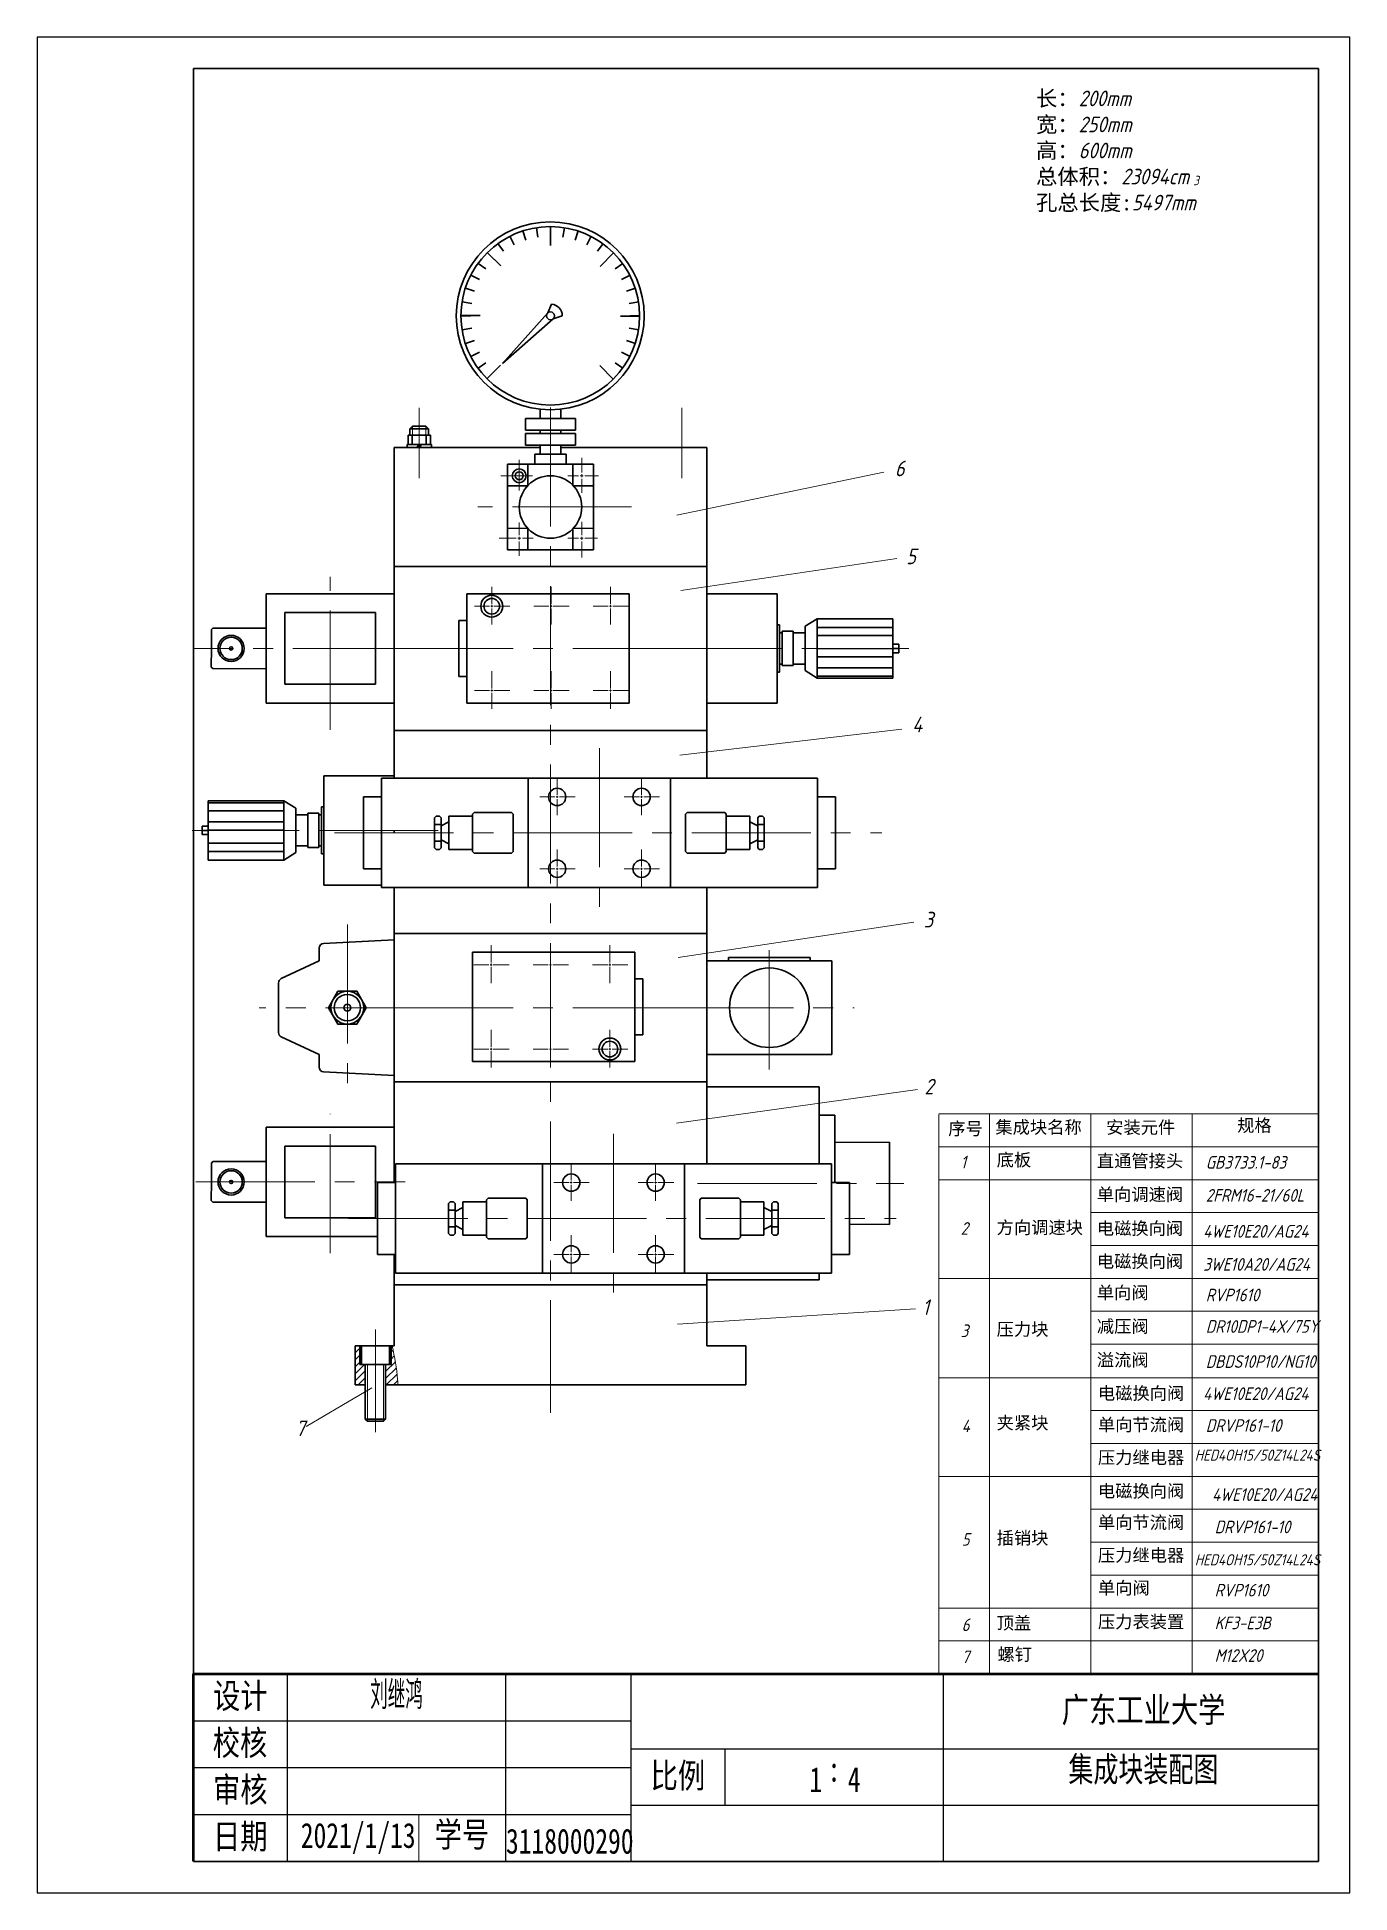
# Model space of a CAD drawing. Header units: millimetres. Extents: x 56 to 266, y 28 to 325.
import ezdxf

# ---------------------------------------------------------------- set-up
doc = ezdxf.new("R2010")
doc.units = ezdxf.units.MM
doc.linetypes.add('CENTER2', pattern=[28.575, 19.05, -3.175, 3.175, -3.175])
for name, color, linetype, lineweight in [('11', 7, 'Continuous', 30), ('center', 7, 'CENTER2', 15), ('粗实线层', 7, 'Continuous', 35), ('细实线', 7, 'Continuous', 20)]:
    doc.layers.add(name, color=color, linetype=linetype, lineweight=lineweight)
doc.layers.add('细直线', color=7, linetype='Continuous')
doc.styles.get("Standard").update_dxf_attribs({"font": 'gbeitc.shx'})
doc.styles.add('中文', font='', dxfattribs={"height": 4})
doc.styles.add('文字', font='', dxfattribs={"width": 0.7, "height": 4})
doc.styles.get('中文').set_extended_font_data('HYSWLongFangSong')
doc.styles.get('文字').set_extended_font_data('HYSWLongFangSong')

# ---------------------------------------------------------------- blocks, each defined once
blk = doc.blocks.new('*U6')
at = {"layer": 'center', "color": 0, "linetype": 'CENTER2', "transparency": 16777216}
for p, q in [((-2.94, 0), (-0.12, 0)), ((0, 0.12), (0, 2.54)), ((0.12, 0), (2.1, 0)), ((0, -2.34), (0, -0.12))]:
    blk.add_line(p, q, dxfattribs=at)
at = {"layer": 'center', "color": 0, "linetype": 'Continuous', "transparency": 16777216}
for p, q in [((-0.06, 0), (0.06, 0)), ((0, -0.06), (0, 0.06))]:
    blk.add_line(p, q, dxfattribs=at)
blk = doc.blocks.new('*U7')
at = {"layer": 'center', "color": 0, "linetype": 'CENTER2', "transparency": 16777216}
for p, q in [((-3.23, 0), (-0.5, 0)), ((0, 0.5), (0, 2.52)), ((0.5, 0), (2.24, 0)), ((0, -2.82), (0, -0.5))]:
    blk.add_line(p, q, dxfattribs=at)
at = {"layer": 'center', "color": 0, "linetype": 'Continuous', "transparency": 16777216}
for p, q in [((-0.25, 0), (0.25, 0)), ((0, -0.25), (0, 0.25))]:
    blk.add_line(p, q, dxfattribs=at)
blk = doc.blocks.new('*U8')
at = {"layer": 'center', "color": 0, "linetype": 'CENTER2', "transparency": 16777216}
for p, q in [((-2.25, 0), (-0.5, 0)), ((0, 0.5), (0, 2.64)), ((0.5, 0), (2.53, 0)), ((0, -3.07), (0, -0.5))]:
    blk.add_line(p, q, dxfattribs=at)
at = {"layer": 'center', "color": 0, "linetype": 'Continuous', "transparency": 16777216}
for p, q in [((-0.25, 0), (0.25, 0)), ((0, -0.25), (0, 0.25))]:
    blk.add_line(p, q, dxfattribs=at)
blk = doc.blocks.new('*U9')
at = {"layer": 'center', "color": 0, "linetype": 'CENTER2', "transparency": 16777216}
for p, q in [((-2.2, 0), (-0.5, 0)), ((0, 0.5), (0, 2.85)), ((0.5, 0), (2.7, 0)), ((0, -2.74), (0, -0.5))]:
    blk.add_line(p, q, dxfattribs=at)
at = {"layer": 'center', "color": 0, "linetype": 'Continuous', "transparency": 16777216}
for p, q in [((-0.25, 0), (0.25, 0)), ((0, -0.25), (0, 0.25))]:
    blk.add_line(p, q, dxfattribs=at)
blk = doc.blocks.new('*U10')
at = {"layer": 'center', "color": 0, "linetype": 'CENTER2', "transparency": 16777216}
for p, q in [((0, 0.35), (0, 3.1)), ((-2.77, 0), (-0.35, 0)), ((0.35, 0), (2.89, 0)), ((0, -2.94), (0, -0.35))]:
    blk.add_line(p, q, dxfattribs=at)
at = {"layer": 'center', "color": 0, "linetype": 'Continuous', "transparency": 16777216}
for p, q in [((-0.17, 0), (0.17, 0)), ((0, -0.17), (0, 0.17))]:
    blk.add_line(p, q, dxfattribs=at)
blk = doc.blocks.new('*U11')
at = {"layer": 'center', "color": 0, "linetype": 'CENTER2', "transparency": 16777216}
for p, q in [((0, 0.35), (0, 3.1)), ((-2.77, 0), (-0.35, 0)), ((0.35, 0), (2.89, 0)), ((0, -2.94), (0, -0.35))]:
    blk.add_line(p, q, dxfattribs=at)
at = {"layer": 'center', "color": 0, "linetype": 'Continuous', "transparency": 16777216}
for p, q in [((-0.17, 0), (0.17, 0)), ((0, -0.17), (0, 0.17))]:
    blk.add_line(p, q, dxfattribs=at)
blk = doc.blocks.new('*U12')
at = {"layer": 'center', "color": 0, "linetype": 'CENTER2', "transparency": 16777216}
for p, q in [((0, 0.35), (0, 3.1)), ((-2.77, 0), (-0.35, 0)), ((0.35, 0), (2.89, 0)), ((0, -2.94), (0, -0.35))]:
    blk.add_line(p, q, dxfattribs=at)
at = {"layer": 'center', "color": 0, "linetype": 'Continuous', "transparency": 16777216}
for p, q in [((-0.17, 0), (0.17, 0)), ((0, -0.17), (0, 0.17))]:
    blk.add_line(p, q, dxfattribs=at)
blk = doc.blocks.new('*U13')
at = {"layer": 'center', "color": 0, "linetype": 'CENTER2', "transparency": 16777216}
for p, q in [((0, 0.35), (0, 3.1)), ((-2.77, 0), (-0.35, 0)), ((0.35, 0), (2.89, 0)), ((0, -2.94), (0, -0.35))]:
    blk.add_line(p, q, dxfattribs=at)
at = {"layer": 'center', "color": 0, "linetype": 'Continuous', "transparency": 16777216}
for p, q in [((-0.17, 0), (0.17, 0)), ((0, -0.17), (0, 0.17))]:
    blk.add_line(p, q, dxfattribs=at)
blk = doc.blocks.new('*U14')
at = {"layer": 'center', "color": 0, "linetype": 'CENTER2', "transparency": 16777216}
for p, q in [((0, 0.35), (0, 3.1)), ((-2.77, 0), (-0.35, 0)), ((0.35, 0), (2.89, 0)), ((0, -2.94), (0, -0.35))]:
    blk.add_line(p, q, dxfattribs=at)
at = {"layer": 'center', "color": 0, "linetype": 'Continuous', "transparency": 16777216}
for p, q in [((-0.17, 0), (0.17, 0)), ((0, -0.17), (0, 0.17))]:
    blk.add_line(p, q, dxfattribs=at)
blk = doc.blocks.new('*U15')
at = {"layer": 'center', "color": 0, "linetype": 'CENTER2', "transparency": 16777216}
for p, q in [((0, 0.35), (0, 3.1)), ((-2.77, 0), (-0.35, 0)), ((0.35, 0), (2.89, 0)), ((0, -2.94), (0, -0.35))]:
    blk.add_line(p, q, dxfattribs=at)
at = {"layer": 'center', "color": 0, "linetype": 'Continuous', "transparency": 16777216}
for p, q in [((-0.17, 0), (0.17, 0)), ((0, -0.17), (0, 0.17))]:
    blk.add_line(p, q, dxfattribs=at)
blk = doc.blocks.new('*U16')
at = {"layer": 'center', "color": 0, "linetype": 'CENTER2', "transparency": 16777216}
for p, q in [((0, 0.35), (0, 3.1)), ((-2.77, 0), (-0.35, 0)), ((0.35, 0), (2.89, 0)), ((0, -2.94), (0, -0.35))]:
    blk.add_line(p, q, dxfattribs=at)
at = {"layer": 'center', "color": 0, "linetype": 'Continuous', "transparency": 16777216}
for p, q in [((-0.17, 0), (0.17, 0)), ((0, -0.17), (0, 0.17))]:
    blk.add_line(p, q, dxfattribs=at)
blk = doc.blocks.new('*U17')
at = {"layer": 'center', "color": 0, "linetype": 'CENTER2', "transparency": 16777216}
for p, q in [((0, 0.35), (0, 3.1)), ((-2.77, 0), (-0.35, 0)), ((0.35, 0), (2.89, 0)), ((0, -2.94), (0, -0.35))]:
    blk.add_line(p, q, dxfattribs=at)
at = {"layer": 'center', "color": 0, "linetype": 'Continuous', "transparency": 16777216}
for p, q in [((-0.17, 0), (0.17, 0)), ((0, -0.17), (0, 0.17))]:
    blk.add_line(p, q, dxfattribs=at)
blk = doc.blocks.new('*U18')
at = {"layer": 'center', "color": 0, "linetype": 'CENTER2', "transparency": 16777216}
for p, q in [((0, 0.35), (0, 3.1)), ((-2.77, 0), (-0.35, 0)), ((0.35, 0), (2.89, 0)), ((0, -2.94), (0, -0.35))]:
    blk.add_line(p, q, dxfattribs=at)
at = {"layer": 'center', "color": 0, "linetype": 'Continuous', "transparency": 16777216}
for p, q in [((-0.17, 0), (0.17, 0)), ((0, -0.17), (0, 0.17))]:
    blk.add_line(p, q, dxfattribs=at)
blk = doc.blocks.new('*U19')
at = {"layer": 'center', "color": 0, "linetype": 'CENTER2', "transparency": 16777216}
for p, q in [((0, 0.35), (0, 3.1)), ((-2.77, 0), (-0.35, 0)), ((0.35, 0), (2.89, 0)), ((0, -2.94), (0, -0.35))]:
    blk.add_line(p, q, dxfattribs=at)
at = {"layer": 'center', "color": 0, "linetype": 'Continuous', "transparency": 16777216}
for p, q in [((-0.17, 0), (0.17, 0)), ((0, -0.17), (0, 0.17))]:
    blk.add_line(p, q, dxfattribs=at)
blk = doc.blocks.new('*U20')
at = {"layer": 'center', "color": 0, "linetype": 'CENTER2', "transparency": 16777216}
for p, q in [((0, 0.35), (0, 3.1)), ((-2.77, 0), (-0.35, 0)), ((0.35, 0), (2.89, 0)), ((0, -2.94), (0, -0.35))]:
    blk.add_line(p, q, dxfattribs=at)
at = {"layer": 'center', "color": 0, "linetype": 'Continuous', "transparency": 16777216}
for p, q in [((-0.17, 0), (0.17, 0)), ((0, -0.17), (0, 0.17))]:
    blk.add_line(p, q, dxfattribs=at)
blk = doc.blocks.new('*U21')
at = {"layer": 'center', "color": 0, "linetype": 'CENTER2', "transparency": 16777216}
for p, q in [((0, 0.35), (0, 3.1)), ((-2.77, 0), (-0.35, 0)), ((0.35, 0), (2.89, 0)), ((0, -2.94), (0, -0.35))]:
    blk.add_line(p, q, dxfattribs=at)
at = {"layer": 'center', "color": 0, "linetype": 'Continuous', "transparency": 16777216}
for p, q in [((-0.17, 0), (0.17, 0)), ((0, -0.17), (0, 0.17))]:
    blk.add_line(p, q, dxfattribs=at)
blk = doc.blocks.new('*U22')
at = {"layer": 'center', "color": 0, "linetype": 'CENTER2', "transparency": 16777216}
for p, q in [((0, 0.35), (0, 3.1)), ((-2.77, 0), (-0.35, 0)), ((0.35, 0), (2.89, 0)), ((0, -2.94), (0, -0.35))]:
    blk.add_line(p, q, dxfattribs=at)
at = {"layer": 'center', "color": 0, "linetype": 'Continuous', "transparency": 16777216}
for p, q in [((-0.17, 0), (0.17, 0)), ((0, -0.17), (0, 0.17))]:
    blk.add_line(p, q, dxfattribs=at)
blk = doc.blocks.new('*U23')
at = {"layer": 'center', "color": 0, "linetype": 'CENTER2', "transparency": 16777216}
for p, q in [((0, 0.35), (0, 3.1)), ((-2.77, 0), (-0.35, 0)), ((0.35, 0), (2.89, 0)), ((0, -2.94), (0, -0.35))]:
    blk.add_line(p, q, dxfattribs=at)
at = {"layer": 'center', "color": 0, "linetype": 'Continuous', "transparency": 16777216}
for p, q in [((-0.17, 0), (0.17, 0)), ((0, -0.17), (0, 0.17))]:
    blk.add_line(p, q, dxfattribs=at)
blk = doc.blocks.new('*U24')
at = {"layer": 'center', "color": 0, "linetype": 'CENTER2', "transparency": 16777216}
for p, q in [((0, 0.35), (0, 3.1)), ((-2.77, 0), (-0.35, 0)), ((0.35, 0), (2.89, 0)), ((0, -2.94), (0, -0.35))]:
    blk.add_line(p, q, dxfattribs=at)
at = {"layer": 'center', "color": 0, "linetype": 'Continuous', "transparency": 16777216}
for p, q in [((-0.17, 0), (0.17, 0)), ((0, -0.17), (0, 0.17))]:
    blk.add_line(p, q, dxfattribs=at)
blk = doc.blocks.new('*U25')
at = {"layer": 'center', "color": 0, "linetype": 'CENTER2', "transparency": 16777216}
for p, q in [((0, 0.35), (0, 3.1)), ((-2.77, 0), (-0.35, 0)), ((0.35, 0), (2.89, 0)), ((0, -2.94), (0, -0.35))]:
    blk.add_line(p, q, dxfattribs=at)
at = {"layer": 'center', "color": 0, "linetype": 'Continuous', "transparency": 16777216}
for p, q in [((-0.17, 0), (0.17, 0)), ((0, -0.17), (0, 0.17))]:
    blk.add_line(p, q, dxfattribs=at)
blk = doc.blocks.new('*U26')
at = {"layer": 'center', "color": 0, "linetype": 'CENTER2', "transparency": 16777216}
for p, q in [((0, 0.35), (0, 3.1)), ((-2.77, 0), (-0.35, 0)), ((0.35, 0), (2.89, 0)), ((0, -2.94), (0, -0.35))]:
    blk.add_line(p, q, dxfattribs=at)
at = {"layer": 'center', "color": 0, "linetype": 'Continuous', "transparency": 16777216}
for p, q in [((-0.17, 0), (0.17, 0)), ((0, -0.17), (0, 0.17))]:
    blk.add_line(p, q, dxfattribs=at)
blk = doc.blocks.new('*U27')
at = {"layer": 'center', "color": 0, "linetype": 'CENTER2', "transparency": 16777216}
for p, q in [((0, 0.35), (0, 3.1)), ((-2.77, 0), (-0.35, 0)), ((0.35, 0), (2.89, 0)), ((0, -2.94), (0, -0.35))]:
    blk.add_line(p, q, dxfattribs=at)
at = {"layer": 'center', "color": 0, "linetype": 'Continuous', "transparency": 16777216}
for p, q in [((-0.17, 0), (0.17, 0)), ((0, -0.17), (0, 0.17))]:
    blk.add_line(p, q, dxfattribs=at)
blk = doc.blocks.new('*U28')
at = {"layer": 'center', "color": 0, "linetype": 'CENTER2', "transparency": 16777216}
for p, q in [((0, 0.35), (0, 3.1)), ((-2.77, 0), (-0.35, 0)), ((0.35, 0), (2.89, 0)), ((0, -2.94), (0, -0.35))]:
    blk.add_line(p, q, dxfattribs=at)
at = {"layer": 'center', "color": 0, "linetype": 'Continuous', "transparency": 16777216}
for p, q in [((-0.17, 0), (0.17, 0)), ((0, -0.17), (0, 0.17))]:
    blk.add_line(p, q, dxfattribs=at)
blk = doc.blocks.new('*U29')
at = {"layer": 'center', "color": 0, "linetype": 'CENTER2', "transparency": 16777216}
for p, q in [((0, 0.35), (0, 3.1)), ((-2.77, 0), (-0.35, 0)), ((0.35, 0), (2.89, 0)), ((0, -2.94), (0, -0.35))]:
    blk.add_line(p, q, dxfattribs=at)
at = {"layer": 'center', "color": 0, "linetype": 'Continuous', "transparency": 16777216}
for p, q in [((-0.17, 0), (0.17, 0)), ((0, -0.17), (0, 0.17))]:
    blk.add_line(p, q, dxfattribs=at)

msp = doc.modelspace()

# ---------------------------------------------------------------- hatches: boundary and pattern name
at = {"layer": '细实线'}
h = msp.add_hatch(dxfattribs=at)
h.set_pattern_fill('ANSI31', color=256, scale=0.25)
h.set_pattern_definition([(45, (-75.4281, 83.4086), (-0.561266, 0.561266), [])])
h.paths.add_polyline_path([(108.57, 112.38), (107.7, 112.38), (107.69, 115.38), (106.95, 115.38), (106.95, 109.13), (108.57, 109.13)])
edge = h.paths.add_edge_path()
edge.add_spline(control_points=[(113.78, 109.13), (113.77, 109.42), (113.7, 111.48), (113.26, 113.58), (112.88, 115.38)], knot_values=[0, 0, 0, 0, 3.592221, 25.347023, 25.347023, 25.347023, 25.347023], degree=3, periodic=0)
edge.add_line((112.88, 115.38), (112.71, 115.38))
edge.add_line((112.71, 115.38), (112.7, 112.38))
edge.add_line((112.7, 112.38), (111.82, 112.38))
edge.add_line((111.82, 112.38), (111.82, 109.13))
edge.add_line((111.82, 109.13), (113.78, 109.13))

# ---------------------------------------------------------------- linework, layer by layer
for p, q in [((266.08, 324.83), (56.08, 324.83)), ((56.08, 324.83), (56.08, 27.83)), ((266.08, 27.83), (266.08, 324.83)), ((56.08, 27.83), (266.08, 27.83))]:
    msp.add_line(p, q)
at = {"color": 7, "lineweight": 15}
for p, q in [((200.33, 152.5), (261.08, 152.5)), ((200.33, 147.23), (261.08, 147.23)), ((200.33, 141.97), (261.08, 141.97)), ((224.63, 136.7), (261.08, 136.7)), ((224.63, 131.44), (261.08, 131.44)), ((200.33, 126.17), (261.08, 126.17)), ((224.63, 120.91), (261.08, 120.91)), ((224.63, 115.64), (261.08, 115.64)), ((200.33, 110.28), (261.08, 110.28)), ((224.63, 105.01), (261.08, 105.01)), ((224.63, 99.75), (261.08, 99.75)), ((200.33, 94.48), (261.08, 94.48)), ((224.63, 89.22), (261.08, 89.22)), ((224.63, 83.95), (261.08, 83.95)), ((224.63, 78.69), (261.08, 78.69)), ((200.33, 73.42), (261.08, 73.42)), ((200.33, 68.16), (261.08, 68.16)), ((200.33, 62.89), (261.08, 62.89))]:
    msp.add_line(p, q, dxfattribs=at)
at = {"color": 7, "lineweight": 50}
for p, q in [((81.08, 32.89), (81.08, 62.89)), ((81.08, 62.89), (261.08, 62.89))]:
    msp.add_line(p, q, dxfattribs=at)
at = {"color": 7, "lineweight": 25}
for p, q in [((96.08, 62.89), (96.08, 32.89)), ((131.08, 32.89), (131.08, 62.89)), ((151.08, 32.89), (151.08, 62.89)), ((201.08, 32.89), (201.08, 62.89)), ((81.08, 55.39), (151.08, 55.39)), ((151.08, 50.89), (261.08, 50.89)), ((166.08, 50.89), (166.08, 41.89)), ((81.08, 47.89), (151.08, 47.89)), ((151.08, 41.89), (261.08, 41.89)), ((81.08, 40.39), (151.08, 40.39))]:
    msp.add_line(p, q, dxfattribs=at)
at = {"layer": '11'}
for p, q in [((261.08, 319.83), (81.08, 319.83)), ((81.08, 319.83), (81.08, 32.83)), ((261.08, 32.83), (261.08, 319.83)), ((81.08, 32.83), (261.08, 32.83))]:
    msp.add_line(p, q, dxfattribs=at)
at = {"layer": 'center', "linetype": 'CENTER2'}
for p, q in [((117.19, 265.48), (117.2, 254.23)), ((138.2, 265.56), (138.2, 104.67)), ((159.2, 265.48), (159.2, 254.24)), ((110.2, 118.02), (110.2, 101.54))]:
    msp.add_line(p, q, dxfattribs=at)
at = {"layer": 'center'}
for p, q in [((151.15, 249.63), (126.59, 249.63)), ((102.95, 213.99), (102.95, 238.47)), ((116.04, 227), (81.08, 227)), ((113.2, 227), (163.2, 227)), ((156.16, 227), (195.51, 227)), ((146.02, 211.02), (146.02, 182.88)), ((120.24, 197.88), (80.89, 197.88)), ((103.66, 197.48), (191.23, 197.48)), ((105.7, 182.83), (105.7, 156)), ((173.2, 159.63), (173.2, 178.71)), ((121.26, 169.5), (91.6, 169.5)), ((113.2, 169.5), (163.2, 169.5)), ((158, 169.5), (186.78, 169.5)), ((102.95, 130.22), (102.95, 152.52)), ((148.27, 149.31), (148.27, 121.17)), ((81.45, 141.62), (114.95, 141.62)), ((161.73, 141.38), (194.71, 141.38)), ((105.91, 135.76), (193.48, 135.76))]:
    msp.add_line(p, q, dxfattribs=at)
at = {"layer": '粗实线层'}
for p, q in [((135.97, 294.33), (136.2, 292.83)), ((138.2, 294.51), (138.2, 291.46)), ((138.2, 294.51), (138.2, 292.99)), ((140.43, 294.33), (140.2, 292.83)), ((129.8, 291.78), (130.7, 290.55)), ((131.71, 292.95), (132.41, 291.59)), ((133.79, 293.81), (134.26, 292.36)), ((142.61, 293.81), (142.14, 292.36)), ((144.69, 292.95), (143.99, 291.59)), ((146.6, 291.78), (145.7, 290.55)), ((126.64, 288.62), (127.88, 287.73)), ((128.09, 290.35), (130.24, 288.2)), ((128.1, 290.33), (129.18, 289.25)), ((148.29, 290.3), (146.13, 288.14)), ((148.3, 290.33), (147.22, 289.25)), ((149.76, 288.62), (148.52, 287.73)), ((125.47, 286.71), (126.83, 286.02)), ((150.93, 286.71), (149.57, 286.02)), ((124.09, 282.46), (125.6, 282.22)), ((124.61, 284.64), (126.06, 284.17)), ((151.79, 284.64), (150.34, 284.17)), ((152.31, 282.46), (150.8, 282.22)), ((123.88, 280.26), (126.93, 280.26)), ((123.92, 280.22), (125.44, 280.22)), ((137.8, 280.71), (130.5, 272.59)), ((130.5, 272.59), (138.62, 279.75)), ((137.8, 280.71), (138.38, 282.1)), ((138.62, 279.75), (140.08, 280.24)), ((152.45, 280.19), (149.4, 280.19)), ((152.48, 280.22), (150.96, 280.22)), ((124.09, 277.99), (125.6, 278.23)), ((124.61, 275.81), (126.06, 276.28)), ((151.79, 275.81), (150.34, 276.28)), ((152.31, 277.99), (150.8, 278.23)), ((125.47, 273.74), (126.83, 274.43)), ((150.93, 273.74), (149.57, 274.43)), ((126.64, 271.83), (127.88, 272.72)), ((128.03, 270.15), (130.19, 272.31)), ((148.23, 270.1), (146.08, 272.25)), ((149.76, 271.83), (148.52, 272.72)), ((136.57, 263.79), (136.57, 265.27)), ((139.83, 263.8), (139.83, 265.28)), ((115.69, 262.14), (116.12, 262.56)), ((115.69, 261.15), (115.69, 262.14)), ((115.69, 262.14), (117.19, 262.12)), ((116.12, 262.56), (117.19, 262.56)), ((118.27, 262.56), (117.19, 262.56)), ((118.69, 262.14), (117.19, 262.12)), ((118.69, 262.14), (118.27, 262.56)), ((118.69, 261.15), (118.69, 262.14)), ((137.2, 263.79), (134.2, 263.78)), ((134.2, 263.78), (134.2, 261.91)), ((134.2, 261.91), (142.18, 261.92)), ((134.21, 261.39), (142.19, 261.4)), ((134.21, 261.39), (142.19, 261.4)), ((134.21, 259.51), (134.21, 261.39)), ((136.57, 261.39), (136.57, 261.91)), ((137.2, 263.79), (138.19, 263.78)), ((139.18, 263.8), (138.19, 263.78)), ((139.18, 263.8), (142.18, 263.8)), ((139.83, 261.4), (139.83, 261.92)), ((142.18, 263.8), (142.18, 261.92)), ((142.19, 259.53), (142.19, 261.4)), ((113.2, 240.13), (113.2, 259.13)), ((113.2, 259.13), (136.57, 259.13)), ((115.25, 259.13), (115.25, 259.63)), ((115.25, 259.63), (115.41, 259.63)), ((115.41, 259.63), (115.41, 261.15)), ((115.41, 261.14), (117.19, 261.15)), ((115.41, 259.63), (117.19, 259.63)), ((117.19, 261.15), (115.69, 261.15)), ((116.06, 259.63), (116.06, 261.15)), ((117.09, 259.63), (116.87, 259.13)), ((118.98, 261.15), (117.19, 261.15)), ((117.19, 261.15), (118.69, 261.15)), ((118.98, 259.63), (117.19, 259.63)), ((117.52, 259.63), (117.29, 259.13)), ((118.33, 259.63), (118.33, 261.15)), ((118.98, 259.63), (118.98, 261.15)), ((119.14, 259.63), (118.98, 259.63)), ((119.14, 259.13), (119.14, 259.63)), ((137.21, 259.51), (134.21, 259.51)), ((136.57, 258.08), (136.57, 259.51)), ((137.21, 259.51), (138.2, 259.52)), ((139.19, 259.52), (138.2, 259.52)), ((139.19, 259.52), (142.19, 259.53)), ((139.83, 258.09), (139.83, 259.52)), ((139.83, 259.13), (163.2, 259.13)), ((163.2, 259.13), (163.2, 240.13)), ((131.32, 242.75), (131.32, 256.5)), ((131.32, 256.5), (145.07, 256.5)), ((134.6, 256.5), (134.6, 253.1)), ((138.2, 258.08), (135.7, 258.08)), ((135.7, 258.08), (135.71, 256.5)), ((138.2, 258.08), (140.7, 258.09)), ((140.7, 258.09), (140.7, 256.51)), ((141.8, 256.5), (141.8, 253.1)), ((145.07, 256.5), (145.07, 242.75)), ((131.32, 253.03), (134.55, 253.04)), ((145.07, 253.03), (141.85, 253.04)), ((131.32, 246.22), (134.55, 246.21)), ((134.6, 242.75), (134.6, 246.16)), ((141.8, 242.75), (141.8, 246.16)), ((145.07, 246.22), (141.85, 246.21)), ((138.2, 242.75), (131.32, 242.75)), ((145.07, 242.75), (138.2, 242.75)), ((113.2, 213.88), (113.2, 240.13)), ((113.2, 240.13), (163.2, 240.13)), ((163.2, 240.13), (163.2, 213.88)), ((113.2, 235.75), (92.7, 235.75)), ((92.7, 235.75), (92.7, 218.25)), ((113.2, 218.25), (113.2, 235.75)), ((124.8, 235.75), (150.8, 235.75)), ((124.8, 218.25), (124.8, 235.75)), ((150.8, 235.75), (150.8, 218.25)), ((163.2, 235.75), (163.2, 218.25)), ((174.45, 235.75), (163.2, 235.75)), ((163.2, 235.75), (163.2, 218.25)), ((174.45, 218.25), (174.45, 235.75)), ((110.2, 232.75), (95.7, 232.75)), ((95.7, 232.75), (95.7, 221.25)), ((110.2, 221.25), (110.2, 232.75)), ((178.93, 230.54), (180.85, 231.75)), ((180.85, 227), (180.85, 231.75)), ((180.85, 231.75), (192.95, 231.75)), ((192.95, 231.75), (192.95, 227)), ((83.95, 230), (84.2, 230.25)), ((83.95, 227.01), (83.95, 230)), ((92.7, 230.25), (84.2, 230.25)), ((123.55, 222.52), (123.55, 231.48)), ((124.8, 231.48), (123.55, 231.48)), ((174.45, 230.78), (174.83, 230.78)), ((174.45, 227), (174.45, 229.5)), ((174.83, 230.78), (174.82, 227)), ((174.83, 229.5), (175.27, 229.5)), ((175.27, 229.5), (175.26, 227)), ((175.27, 229.5), (175.27, 229.75)), ((175.27, 229.75), (177.02, 229.75)), ((177.02, 229.75), (177.02, 227)), ((177.02, 229.5), (178.93, 229.5)), ((178.93, 227), (178.93, 230.54)), ((180.85, 230.35), (192.95, 230.37)), ((180.85, 229.05), (192.95, 229.05)), ((83.95, 227.01), (83.94, 224.02)), ((174.83, 223.22), (174.82, 227)), ((175.27, 224.5), (175.26, 227)), ((177.02, 224.25), (177.02, 227)), ((178.93, 227), (178.93, 223.47)), ((180.85, 227), (180.85, 222.25)), ((180.85, 226.94), (192.95, 226.96)), ((192.95, 227.69), (193.9, 227.69)), ((193.91, 227), (192.95, 227)), ((192.95, 222.25), (192.95, 227)), ((192.95, 226.31), (193.9, 226.31)), ((193.9, 227.69), (193.91, 227)), ((193.9, 226.31), (193.91, 227)), ((84.19, 223.77), (83.94, 224.02)), ((92.69, 223.75), (84.19, 223.77)), ((174.45, 223.22), (174.83, 223.22)), ((174.83, 224.5), (175.27, 224.5)), ((175.27, 224.5), (175.27, 224.25)), ((175.27, 224.25), (177.02, 224.25)), ((177.02, 224.5), (178.93, 224.5)), ((178.93, 223.47), (180.85, 222.25)), ((180.85, 225.64), (192.95, 225.64)), ((180.85, 223.87), (192.95, 223.88)), ((95.7, 221.25), (110.2, 221.25)), ((124.8, 222.52), (123.55, 222.52)), ((180.85, 222.57), (192.95, 222.57)), ((180.85, 222.25), (192.95, 222.25)), ((92.7, 218.25), (113.2, 218.25)), ((150.8, 218.25), (124.8, 218.25)), ((163.2, 218.25), (174.45, 218.25)), ((113.2, 213.88), (163.2, 213.88)), ((113.2, 206.23), (113.2, 213.88)), ((163.2, 213.88), (163.2, 206.23)), ((113.2, 206.63), (101.95, 206.63)), ((101.95, 206.63), (101.95, 189.13)), ((134.65, 206.23), (111.15, 206.23)), ((111.15, 206.23), (111.15, 188.73)), ((113.2, 206.23), (113.2, 206.63)), ((157.4, 206.23), (134.65, 206.23)), ((134.65, 206.23), (134.65, 188.73)), ((157.4, 188.73), (157.4, 206.23)), ((157.4, 206.23), (180.9, 206.23)), ((180.9, 206.23), (180.9, 188.73)), ((83.45, 202.63), (83.45, 197.88)), ((95.55, 202.63), (83.45, 202.63)), ((95.55, 202.31), (83.45, 202.31)), ((95.55, 197.88), (95.55, 202.63)), ((97.47, 201.41), (95.55, 202.63)), ((108.27, 197.48), (108.27, 203.23)), ((108.27, 203.23), (111.15, 203.22)), ((183.77, 203.23), (180.9, 203.22)), ((183.77, 197.48), (183.77, 203.23)), ((95.55, 201), (83.45, 200.99)), ((95.55, 199.24), (83.45, 199.24)), ((97.47, 197.88), (97.47, 201.41)), ((99.38, 200.38), (97.47, 200.38)), ((101.13, 200.63), (99.38, 200.63)), ((99.38, 200.63), (99.38, 197.88)), ((101.13, 200.38), (101.13, 200.63)), ((101.57, 200.38), (101.13, 200.38)), ((101.13, 200.38), (101.14, 197.88)), ((101.95, 201.66), (101.57, 201.66)), ((101.57, 201.66), (101.58, 197.88)), ((119.91, 200.13), (119.66, 199.88)), ((119.66, 199.88), (119.66, 197.48)), ((120.45, 200.13), (119.91, 200.13)), ((120.45, 200.13), (120.7, 199.88)), ((120.7, 198.61), (120.7, 199.88)), ((121.95, 199.22), (120.7, 198.61)), ((125.73, 200.16), (121.95, 200.16)), ((121.95, 200.16), (121.95, 197.48)), ((125.98, 200.73), (125.73, 200.48)), ((125.73, 194.48), (125.73, 200.48)), ((125.98, 200.73), (131.98, 200.73)), ((131.98, 200.73), (132.23, 200.48)), ((132.23, 200.48), (132.23, 197.48)), ((160.07, 200.73), (159.82, 200.48)), ((159.82, 200.48), (159.82, 197.48)), ((166.07, 200.73), (160.07, 200.73)), ((166.07, 200.73), (166.32, 200.48)), ((166.32, 194.48), (166.32, 200.48)), ((166.32, 200.16), (170.1, 200.16)), ((170.1, 200.16), (170.1, 197.48)), ((170.1, 199.22), (171.35, 198.61)), ((171.6, 200.13), (171.35, 199.88)), ((171.35, 198.61), (171.35, 199.88)), ((171.6, 200.13), (172.14, 200.13)), ((172.14, 200.13), (172.39, 199.88)), ((172.39, 199.88), (172.39, 197.48)), ((82.5, 198.56), (82.49, 197.88)), ((82.5, 197.19), (82.49, 197.88)), ((82.49, 197.88), (83.45, 197.88)), ((83.45, 198.56), (82.5, 198.56)), ((83.45, 197.19), (82.5, 197.19)), ((95.55, 197.93), (83.45, 197.92)), ((83.45, 193.13), (83.45, 197.88)), ((95.55, 197.88), (95.55, 193.13)), ((97.47, 197.88), (97.47, 194.34)), ((99.38, 195.13), (99.38, 197.88)), ((101.13, 195.38), (101.14, 197.88)), ((101.57, 194.1), (101.58, 197.88)), ((101.95, 197.88), (101.95, 195.38)), ((108.27, 197.48), (108.27, 191.73)), ((113.2, 197.48), (113.2, 197.88)), ((119.66, 198.81), (120.7, 198.79)), ((119.66, 195.07), (119.66, 197.48)), ((119.66, 196.15), (120.7, 196.16)), ((120.7, 198.61), (120.69, 197.48)), ((120.7, 196.35), (120.69, 197.48)), ((121.95, 195.73), (120.7, 196.35)), ((120.7, 196.35), (120.7, 195.07)), ((121.95, 194.8), (121.95, 197.48)), ((132.23, 197.48), (132.23, 194.48)), ((159.82, 197.48), (159.82, 194.48)), ((170.1, 194.8), (170.1, 197.48)), ((170.1, 195.73), (171.35, 196.35)), ((172.39, 198.81), (171.35, 198.79)), ((171.35, 198.61), (171.36, 197.48)), ((171.35, 196.35), (171.36, 197.48)), ((171.35, 196.35), (171.35, 195.07)), ((172.39, 196.15), (171.35, 196.16)), ((172.39, 195.07), (172.39, 197.48)), ((183.77, 197.48), (183.77, 191.73)), ((95.55, 195.82), (83.45, 195.82)), ((95.55, 194.52), (83.45, 194.51)), ((95.55, 193.13), (83.45, 193.13)), ((97.47, 194.34), (95.55, 193.13)), ((99.38, 195.38), (97.47, 195.38)), ((101.13, 195.13), (99.38, 195.13)), ((101.57, 195.38), (101.13, 195.38)), ((101.13, 195.38), (101.13, 195.13)), ((101.95, 194.1), (101.57, 194.1)), ((119.66, 195.07), (119.91, 194.82)), ((120.45, 194.82), (119.91, 194.82)), ((120.7, 195.07), (120.45, 194.82)), ((125.73, 194.8), (121.95, 194.8)), ((125.73, 194.48), (125.98, 194.23)), ((131.98, 194.23), (125.98, 194.23)), ((132.23, 194.48), (131.98, 194.23)), ((159.82, 194.48), (160.07, 194.23)), ((160.07, 194.23), (166.07, 194.23)), ((166.32, 194.48), (166.07, 194.23)), ((166.32, 194.8), (170.1, 194.8)), ((171.35, 195.07), (171.6, 194.82)), ((171.6, 194.82), (172.14, 194.82)), ((172.39, 195.07), (172.14, 194.82)), ((108.27, 191.73), (111.15, 191.73)), ((183.77, 191.73), (180.9, 191.73)), ((101.95, 189.13), (111.15, 189.13)), ((111.15, 188.73), (134.65, 188.73)), ((113.2, 181.38), (113.2, 188.73)), ((134.65, 188.73), (157.4, 188.73)), ((180.9, 188.73), (157.4, 188.73)), ((163.2, 188.73), (163.2, 181.38)), ((113.2, 157.63), (113.2, 181.38)), ((113.2, 181.38), (163.2, 181.38)), ((163.2, 181.38), (163.2, 157.63)), ((101.2, 176.98), (101.2, 179.03)), ((113.2, 180.38), (101.91, 179.78)), ((113.2, 169.5), (113.2, 180.38)), ((125.7, 160.88), (125.7, 178.38)), ((125.7, 178.38), (151.7, 178.38)), ((151.7, 178.38), (151.7, 160.88)), ((101.2, 176.98), (95.13, 174.15)), ((163.2, 177), (163.2, 162)), ((183.2, 177), (163.2, 177)), ((166.67, 177), (166.67, 177.55)), ((166.67, 177.55), (173.2, 177.55)), ((179.73, 177.55), (173.2, 177.55)), ((179.73, 177), (179.73, 177.55)), ((183.2, 162), (183.2, 177)), ((94.7, 172.12), (94.7, 173.47)), ((151.7, 174.1), (152.95, 174.1)), ((152.95, 174.1), (152.95, 165.15)), ((94.7, 169.5), (94.7, 172.12)), ((94.7, 169.5), (94.7, 166.89)), ((113.2, 169.5), (113.2, 158.63)), ((94.7, 166.89), (94.7, 165.53)), ((101.2, 162.02), (95.13, 164.85)), ((151.7, 165.15), (152.95, 165.15)), ((101.2, 162.02), (101.2, 159.97)), ((151.7, 160.88), (125.7, 160.88)), ((163.2, 162), (183.2, 162)), ((113.2, 158.63), (101.91, 159.22)), ((113.2, 157.63), (163.2, 157.63)), ((113.2, 141.51), (113.2, 157.63)), ((163.2, 157.63), (163.2, 144.51)), ((181.2, 156.81), (163.2, 156.81)), ((163.2, 156.81), (163.2, 144.51)), ((181.2, 144.51), (181.2, 156.81)), ((181.2, 152.31), (183.7, 152.29)), ((183.7, 141.51), (183.7, 152.29)), ((113.2, 150.36), (92.7, 150.36)), ((92.7, 150.36), (92.7, 132.86)), ((113.2, 141.51), (113.2, 150.36)), ((110.2, 147.36), (95.7, 147.36)), ((95.7, 147.36), (95.7, 135.86)), ((110.2, 135.86), (110.2, 147.36)), ((183.7, 147.91), (192.45, 147.97)), ((192.45, 147.97), (192.45, 141.38)), ((83.95, 144.61), (84.2, 144.86)), ((83.95, 141.62), (83.95, 144.61)), ((92.7, 144.86), (84.2, 144.86)), ((136.9, 144.51), (113.4, 144.51)), ((113.4, 144.51), (113.4, 127.01)), ((159.65, 144.51), (136.9, 144.51)), ((136.9, 144.51), (136.9, 127.01)), ((159.65, 127.01), (159.65, 144.51)), ((159.65, 144.51), (183.15, 144.51)), ((183.15, 144.51), (183.15, 127.01)), ((83.95, 141.62), (83.94, 138.63)), ((110.52, 135.76), (110.52, 141.51)), ((110.52, 141.51), (113.4, 141.51)), ((186.02, 141.51), (183.15, 141.51)), ((186.02, 135.76), (186.02, 141.51)), ((192.45, 134.78), (192.45, 141.38)), ((84.19, 138.38), (83.94, 138.63)), ((92.69, 138.36), (84.19, 138.38)), ((122.16, 138.42), (121.91, 138.17)), ((121.91, 138.17), (121.91, 135.76)), ((121.91, 137.09), (122.95, 137.08)), ((122.7, 138.42), (122.16, 138.42)), ((122.7, 138.42), (122.95, 138.17)), ((122.95, 136.89), (122.94, 135.76)), ((122.95, 136.89), (122.95, 138.17)), ((124.2, 137.51), (122.95, 136.89)), ((127.98, 138.44), (124.2, 138.44)), ((124.2, 138.44), (124.2, 135.76)), ((128.23, 139.01), (127.98, 138.76)), ((127.98, 132.76), (127.98, 138.76)), ((128.23, 139.01), (134.23, 139.01)), ((134.23, 139.01), (134.48, 138.76)), ((134.48, 138.76), (134.48, 135.76)), ((162.32, 139.01), (162.07, 138.76)), ((162.07, 138.76), (162.07, 135.76)), ((168.32, 139.01), (162.32, 139.01)), ((168.32, 139.01), (168.57, 138.76)), ((168.57, 132.76), (168.57, 138.76)), ((168.57, 138.44), (172.35, 138.44)), ((172.35, 138.44), (172.35, 135.76)), ((172.35, 137.51), (173.6, 136.89)), ((173.85, 138.42), (173.6, 138.17)), ((173.6, 136.89), (173.6, 138.17)), ((174.64, 137.09), (173.6, 137.08)), ((173.6, 136.89), (173.61, 135.76)), ((173.85, 138.42), (174.39, 138.42)), ((174.39, 138.42), (174.64, 138.17)), ((174.64, 138.17), (174.64, 135.76)), ((95.7, 135.86), (110.2, 135.86)), ((110.52, 135.76), (110.52, 130.01)), ((121.91, 133.35), (121.91, 135.76)), ((121.91, 134.43), (122.95, 134.45)), ((122.95, 134.63), (122.94, 135.76)), ((124.2, 134.01), (122.95, 134.63)), ((122.95, 134.63), (122.95, 133.35)), ((124.2, 133.08), (124.2, 135.76)), ((134.48, 135.76), (134.48, 132.76)), ((162.07, 135.76), (162.07, 132.76)), ((172.35, 133.08), (172.35, 135.76)), ((172.35, 134.01), (173.6, 134.63)), ((173.6, 134.63), (173.61, 135.76)), ((173.6, 134.63), (173.6, 133.35)), ((174.64, 134.43), (173.6, 134.45)), ((174.64, 133.35), (174.64, 135.76)), ((186.02, 135.76), (186.02, 130.01)), ((186.02, 134.83), (192.45, 134.78)), ((92.7, 132.86), (110.52, 132.86)), ((121.91, 133.35), (122.16, 133.1)), ((122.7, 133.1), (122.16, 133.1)), ((122.95, 133.35), (122.7, 133.1)), ((127.98, 133.08), (124.2, 133.08)), ((127.98, 132.76), (128.23, 132.51)), ((134.23, 132.51), (128.23, 132.51)), ((134.48, 132.76), (134.23, 132.51)), ((162.07, 132.76), (162.32, 132.51)), ((162.32, 132.51), (168.32, 132.51)), ((168.57, 132.76), (168.32, 132.51)), ((168.57, 133.08), (172.35, 133.08)), ((173.6, 133.35), (173.85, 133.1)), ((173.85, 133.1), (174.39, 133.1)), ((174.64, 133.35), (174.39, 133.1)), ((110.52, 130.01), (113.4, 130.02)), ((113.2, 125.13), (113.2, 130.02)), ((186.02, 130.01), (183.15, 130.02)), ((163.2, 125.13), (113.2, 125.13)), ((113.2, 125.13), (113.2, 115.38)), ((113.4, 127.01), (136.9, 127.01)), ((136.9, 127.01), (159.65, 127.01)), ((183.15, 127.01), (159.65, 127.01)), ((163.2, 127.01), (163.2, 125.13)), ((163.2, 127.01), (163.2, 125.94)), ((163.2, 125.94), (181.2, 125.94)), ((163.2, 115.38), (163.2, 125.13)), ((181.2, 125.94), (181.2, 127.01)), ((113.2, 115.38), (106.95, 115.38)), ((106.95, 115.38), (106.95, 109.13)), ((107.7, 112.38), (107.69, 115.38)), ((107.94, 112.38), (107.94, 115.38)), ((112.46, 112.38), (112.46, 115.38)), ((112.7, 112.38), (112.71, 115.38)), ((169.45, 115.38), (163.2, 115.38)), ((169.45, 109.13), (169.45, 115.38)), ((110.2, 112.38), (107.7, 112.38)), ((108.57, 112.38), (108.57, 109.13)), ((110.2, 112.38), (112.7, 112.38)), ((111.82, 112.38), (111.82, 109.13)), ((106.95, 109.13), (108.57, 109.13)), ((108.57, 109.13), (108.57, 103.65)), ((111.82, 109.13), (111.82, 103.65)), ((111.82, 109.13), (169.45, 109.13)), ((108.57, 103.65), (110.2, 103.64)), ((108.57, 103.65), (108.9, 103.33)), ((108.9, 103.33), (110.2, 103.33)), ((111.82, 103.65), (110.2, 103.64)), ((111.5, 103.33), (110.2, 103.33)), ((111.82, 103.65), (111.5, 103.33))]:
    msp.add_line(p, q, dxfattribs=at)
msp.add_lwpolyline([(104.18, 172.13), (102.67, 169.5), (104.18, 166.88), (107.22, 166.88), (108.73, 169.5), (107.22, 172.13)], close=True, dxfattribs=at)
for centre, radius in [((138.16, 280.22), 15.03), ((138.16, 280.22), 14.28), ((138.2, 280.22), 0.63), ((133.2, 254.63), 1.11), ((133.2, 254.63), 0.625), ((138.2, 249.63), 5), ((128.8, 233.75), 1.75), ((128.8, 233.75), 1.25), ((87.11, 227), 2.09), ((87.11, 227), 1.79), ((87.11, 227), 0.258), ((139.27, 203.23), 1.38), ((152.77, 203.23), 1.38), ((139.27, 191.73), 1.38), ((152.77, 191.73), 1.38), ((173.2, 169.5), 6.37), ((105.7, 169.5), 2.62), ((105.7, 169.5), 2.12), ((105.7, 169.5), 0.541), ((147.7, 162.88), 1.75), ((147.7, 162.88), 1.25), ((87.11, 141.61), 2.09), ((87.11, 141.61), 1.79), ((141.52, 141.51), 1.38), ((155.02, 141.51), 1.38), ((87.11, 141.61), 0.258), ((141.52, 130.01), 1.38), ((155.02, 130.01), 1.38)]:
    msp.add_circle(centre, radius, dxfattribs=at)
for centre, radius, start, end in [((138.2, 280.22), 1.88, 0.3474, 84.5551), ((101.95, 179.03), 0.75, 93.0015, 180), ((95.45, 173.47), 0.75, 114.9796, 180), ((95.45, 165.53), 0.75, 180, 245.0204), ((101.95, 159.97), 0.75, 180, 266.9985)]:
    msp.add_arc(centre, radius, start, end, dxfattribs=at)
at = {"layer": '细实线'}
for p, q in [((116.12, 262.56), (116.12, 261.15)), ((118.27, 262.56), (118.27, 261.15)), ((158.43, 248.31), (191.54, 255.21)), ((159.07, 236.26), (193.63, 241.4)), ((158.91, 209.93), (194.43, 214.1)), ((158.64, 177.51), (196.32, 183.2)), ((158.34, 151.01), (196.92, 156.4)), ((200.33, 152.42), (200.33, 62.89)), ((208.43, 152.42), (208.43, 62.89)), ((224.63, 152.42), (224.63, 62.89)), ((240.83, 152.42), (240.83, 62.89)), ((158.53, 118.83), (196.61, 121.32)), ((108.9, 103.33), (108.9, 112.38)), ((111.5, 103.33), (111.5, 112.38)), ((81.08, 108.52), (81.08, 62.89)), ((109.62, 108.68), (99.14, 102.47))]:
    msp.add_line(p, q, dxfattribs=at)
at = {"layer": '细实线', "color": 7}
msp.add_line((117.14, 40.39), (117.14, 32.89), dxfattribs=at)
at = {"layer": '细实线'}
msp.add_open_spline([(112.88, 115.38), (113.26, 113.58), (113.7, 111.48), (113.77, 109.42), (113.78, 109.13)], degree=3, knots=[0, 0, 0, 0, 21.754802, 25.347023, 25.347023, 25.347023, 25.347023], dxfattribs=at)

# ---------------------------------------------------------------- block references
at = {"layer": 'center', "linetype": 'CENTER2'}
for name, p in [('*U6', (133.2, 254.63)), ('*U9', (143.2, 254.63)), ('*U7', (133.2, 244.63)), ('*U8', (143.2, 244.63)), ('*U10', (128.8, 233.75)), ('*U11', (138.3, 233.75)), ('*U12', (147.8, 233.75)), ('*U13', (128.8, 220.25)), ('*U14', (138.3, 220.25)), ('*U15', (147.8, 220.25)), ('*U16', (139.27, 203.23)), ('*U17', (152.77, 203.23)), ('*U18', (139.27, 191.73)), ('*U19', (152.77, 191.73)), ('*U20', (128.7, 176.38)), ('*U21', (138.2, 176.38)), ('*U22', (147.7, 176.38)), ('*U23', (128.7, 162.88)), ('*U24', (138.2, 162.88)), ('*U25', (147.7, 162.88)), ('*U26', (141.52, 141.51)), ('*U27', (155.02, 141.51)), ('*U28', (141.52, 130.01)), ('*U29', (155.02, 130.01))]:
    msp.add_blockref(name, p, dxfattribs=at)

# ---------------------------------------------------------------- texts
at = {"color": 7, "lineweight": 25, "char_height": 4, "attachment_point": 5, "style": '中文'}
for s, insert, width in [('{\\fSimSun|b0|i0|c134|p2;\\W0.8;设计}', (88.58, 59.14), 15), ('\\pi-56,l60;{\\fSimSun|b0|i0|c134|p2;\\W0.8;广东工业大学}', (231.08, 56.89), 60), ('{\\fSimSun|b0|i0|c134|p2;\\W0.8;校核}', (88.53, 51.64), 14.9083), ('{\\fSimSun|b0|i0|c134|p2;\\W0.8;比例}', (158.58, 46.39), 15), ('{\\fSimSun|b0|i0|c134|p2;\\W0.8;审核}', (88.58, 44.14), 15), ('{\\fSimSun|b0|i0|c134|p2;\\W0.8;日期}', (88.58, 36.64), 15), ('{\\fSimSun|b0|i0|c134|p2;\\W0.8;学号}', (124.03, 36.97), 15)]:
    msp.add_mtext(s, dxfattribs=dict(at, insert=insert, width=width))
at = {"layer": '细实线', "attachment_point": 1}
for s, width, gutter_width, heights, insert, char_height in [('{\\fSimSun|b0|i0|c134|p2;长：}200mm{\\fSimSun|b0|i0|c134|p2;^I\\P宽：}250mm{\\fSimSun|b0|i0|c134|p2;\\P高：}600mm\\P{\\fSimSun|b0|i0|c134|p2;总体积：}23094cm{\\fSimSun|b0|i0|c134|p2;\\P孔总长度:}5497mm', 63.5052, 12.5, [-21.67], (215.87, 316.27), 2.5), ('3', 5.1887, 12.5, [-1.5], (241.03, 302.63), 1.5), ('{\\Fgbeitc|c134;6}', 4.142, 12.5, [-2.5], (193.29, 257.05), 2.5), ('{\\Fgbeitc|c134;5}', 4.142, 12.5, [-2.5], (195.1, 242.98), 2.5), ('{\\Fgbeitc|c134;4}', 4.142, 12.5, [-2.5], (196.06, 216.07), 2.5), ('{\\Fgbeitc|c134;3}', 4.142, 12.5, [-2.5], (197.91, 184.84), 2.5), ('{\\Fgbeitc|c134;2}', 4.142, 12.5, [-2.5], (198.01, 158.11), 2.5), ('{\\fSimSun|b0|i0|c134|p2;集成块名称}', 14.8627, 10.12, [-2.68], (209.37, 151.39), 2.025), ('{\\fSimSun|b0|i0|c134|p2;安装元件}', 15.1186, 10.12, [-2.67], (227.1, 151.36), 2.025), ('{\\fSimSun|b0|i0|c134|p2;规格}', 23.6077, 10.12, [-2.68], (248.04, 151.67), 2.025), ('{\\fSimSun|b0|i0|c134|p2;序号}', 6.7191, 10.12, [-2.64], (201.83, 151.16), 2.025), ('1', 6.2649, 10.12, [-2.02], (203.82, 145.81), 2.02), ('{\\fSimSun|b0|i0|c134|p2;底板}', 12.9906, 10.12, [-2.68], (209.57, 146.16), 2.025), ('{\\fSimSun|b0|i0|c134|p2;直通管接头}', 14.4824, 10.12, [-2.68], (225.6, 146), 2.025), ('GB3733.1-83', 19.9213, 10.12, [-2.02], (243.03, 145.76), 2.025), ('{\\fSimSun|b0|i0|c134|p2;单向调速阀}', 14.4824, 10.12, [-2.67], (225.6, 140.62), 2.025), ('2FRM16-21/60L', 19.9213, 10.12, [-2.02], (243.03, 140.48), 2.025), ('2', 6.2649, 10.12, [-2.02], (203.82, 135.18), 2.02), ('{\\fSimSun|b0|i0|c134|p2;方向调速块}', 15.0291, 10.12, [-2.66], (209.57, 135.33), 2.025), ('{\\fSimSun|b0|i0|c134|p2;电磁换向阀}', 14.4824, 10.12, [-2.66], (225.6, 135.19), 2.025), ('4WE10E20/AG24', 26.0302, 10.12, [-2.02], (242.61, 134.73), 2.025), ('{\\fSimSun|b0|i0|c134|p2;电磁换向阀}', 14.4824, 10.12, [-2.66], (225.6, 129.92), 2.025), ('3WE10A20/AG24', 26.0302, 10.12, [-2.02], (242.61, 129.43), 2.025), ('{\\fSimSun|b0|i0|c134|p2;单向阀}', 14.4824, 10.12, [-2.67], (225.6, 124.9), 2.025), ('{\\Fgbeitc|c134;1}', 4.142, 12.5, [-2.5], (197.67, 122.82), 2.5), ('RVP1610', 19.9213, 10.12, [-2.02], (243.03, 124.53), 2.025), ('3', 6.2649, 10.12, [-2.02], (203.82, 118.8), 2.02), ('{\\fSimSun|b0|i0|c134|p2;压力块}', 12.9906, 10.12, [-2.68], (209.57, 119.05), 2.025), ('{\\fSimSun|b0|i0|c134|p2;减压阀}', 14.4824, 10.12, [-2.64], (225.6, 119.52), 2.025), ('DR10DP1-4X/75Y', 19.9213, 10.12, [-2.02], (243.03, 119.49), 2.025), ('{\\fSimSun|b0|i0|c134|p2;溢流阀}', 14.4824, 10.12, [-2.65], (225.6, 114.14), 2.025), ('DBDS10P10/NG10', 19.9213, 10.12, [-2.02], (243.03, 113.88), 2.025), ('{\\fSimSun|b0|i0|c134|p2;电磁换向阀}', 14.4824, 10.12, [-2.66], (225.77, 108.8), 2.025), ('4WE10E20/AG24', 26.0302, 10.12, [-2.02], (242.61, 108.74), 2.025), ('{\\fSimSun|b0|i0|c134|p2;夹紧块}', 12.9906, 10.12, [-2.67], (209.57, 104.07), 2.025), ('{\\fSimSun|b0|i0|c134|p2;单向节流阀}', 14.4824, 10.12, [-2.67], (225.77, 103.77), 2.025), ('{\\Fgbeitc|c134;7}', 4.142, 12.5, [-2.5], (97.41, 103.43), 2.5), ('4', 6.2649, 10.12, [-2.02], (203.98, 103.58), 2.02), ('DRVP161-10', 19.9213, 10.12, [-2.02], (243.03, 103.64), 2.025), ('{\\fSimSun|b0|i0|c134|p2;压力继电器}', 14.4824, 10.12, [-2.68], (225.77, 98.52), 2.025), ('{\\H0.875x;HED4OH15/50Z14L24S}', 24.2732, 10.12, [-1.77], (241.28, 98.78), 2.025), ('{\\fSimSun|b0|i0|c134|p2;电磁换向阀}', 14.4824, 10.12, [-2.66], (225.77, 93.16), 2.025), ('4WE10E20/AG24', 26.0302, 10.12, [-2.02], (244.03, 92.59), 2.025), ('{\\fSimSun|b0|i0|c134|p2;单向节流阀}', 14.4824, 10.12, [-2.67], (225.77, 88.13), 2.025), ('DRVP161-10', 19.9213, 10.12, [-2.02], (244.45, 87.41), 2.025), ('5', 6.2649, 10.12, [-2.02], (203.98, 85.41), 2.02), ('{\\fSimSun|b0|i0|c134|p2;插销块}', 12.9906, 10.12, [-2.66], (209.57, 85.64), 2.025), ('{\\fSimSun|b0|i0|c134|p2;压力继电器}', 14.4824, 10.12, [-2.68], (225.77, 82.88), 2.025), ('{\\H0.875x;HED4OH15/50Z14L24S}', 24.2732, 10.12, [-1.77], (241.28, 82.03), 2.025), ('{\\fSimSun|b0|i0|c134|p2;单向阀}', 14.4824, 10.12, [-2.67], (225.77, 77.65), 2.025), ('RVP1610', 19.9213, 10.12, [-2.02], (244.45, 77.29), 2.025), ('6', 6.2649, 10.12, [-2.02], (203.98, 71.75), 2.02), ('{\\fSimSun|b0|i0|c134|p2;顶盖}', 12.9906, 10.12, [-2.67], (209.57, 72.04), 2.025), ('{\\fSimSun|b0|i0|c134|p2;压力表装置}', 14.4824, 10.12, [-2.68], (225.77, 72.24), 2.025), ('KF3-E3B', 19.9213, 10.12, [-2.02], (244.45, 72.05), 2.025), ('7', 6.2649, 10.12, [-2.02], (203.98, 66.62), 2.02), ('{\\fSimSun|b0|i0|c134|p2;螺钉}', 14.4824, 10.12, [-2.66], (209.7, 67.01), 2.025), ('M12X20', 19.9213, 10.12, [-2.02], (244.45, 66.83), 2.025)]:
    msp.add_mtext_dynamic_manual_height_columns(s, width=width, gutter_width=gutter_width, heights=heights, dxfattribs=dict(at, insert=insert, char_height=char_height))
at = {"layer": '细实线', "color": 7, "char_height": 4, "attachment_point": 1}
for s, width, heights, insert, style in [('刘继鸿', 25.9135, [-5.46], (109.36, 61.67), '文字'), ('2021/1/13', 34.4742, [-4.67], (98.25, 39.03), '中文'), ('3118000290', 17.9981, [-4], (131.08, 38.11), '中文')]:
    msp.add_mtext_dynamic_manual_height_columns(s, width=width, gutter_width=20, heights=heights, dxfattribs=dict(at, insert=insert, style=style))
at = {"layer": '细直线', "color": 7, "char_height": 4, "attachment_point": 1, "style": '中文'}
for s, width, heights, insert in [('1  4', 21.0875, [-4.01], (179.63, 47.96)), (':', 1.3093, [-4.67], (182.54, 49.64)), ('集成块装配图', 39.6984, [-5.54], (221.05, 49.62))]:
    msp.add_mtext_dynamic_manual_height_columns(s, width=width, gutter_width=20, heights=heights, dxfattribs=dict(at, insert=insert))

doc.saveas('drawing.dxf')
